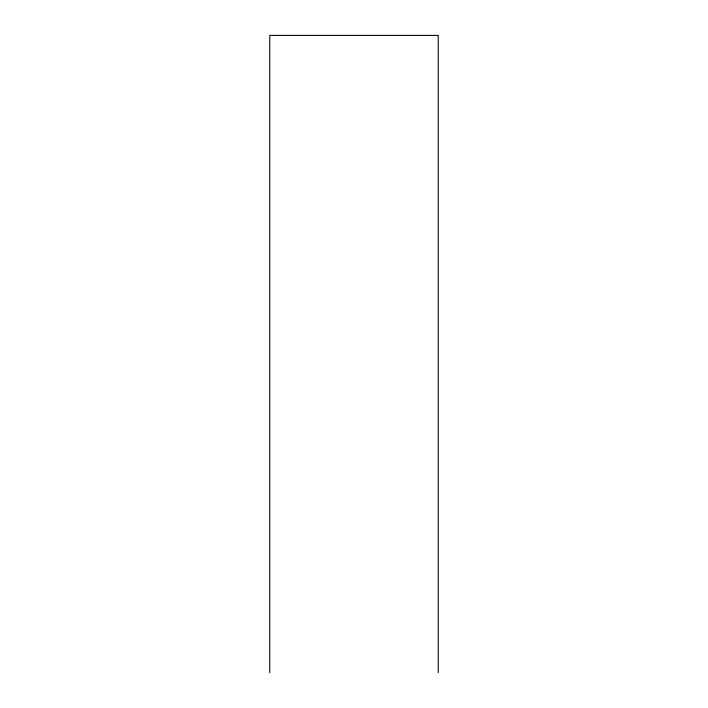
<?xml version="1.0" encoding="UTF-8"?>
<svg xmlns="http://www.w3.org/2000/svg" width="708" height="708" viewBox="0 0 708 708"><rect width="100%" height="100%" fill="white"/><g stroke="black" fill="none" stroke-linecap="round" stroke-linejoin="round"><path stroke-width="1.06" d="M438.243 672.6L438.243 35.4L269.757 35.4L269.757 672.6"/></g></svg>
